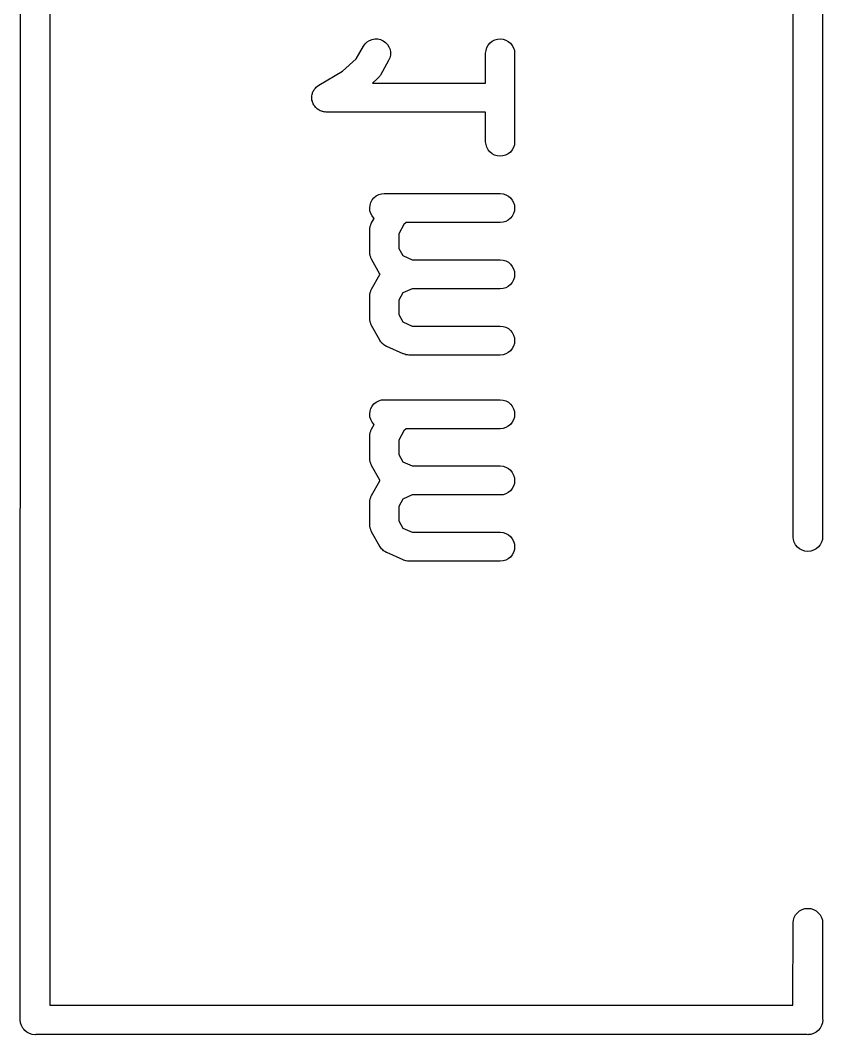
# Model space of a CAD drawing. Extents: x 69 to 230, y -100 to -50.
# Drawn here: x 204.42 to 208.58, y -80.08 to -74.83 of the extents above; entities that cross this region are included whole.
import ezdxf

# ---------------------------------------------------------------- set-up
doc = ezdxf.new("R2010")
doc.units = 0
doc.layers.add('BLACK', color=7, linetype='CONTINUOUS')

msp = doc.modelspace()

# ---------------------------------------------------------------- linework, layer by layer
at = {"layer": 'BLACK', "linetype": 'CONTINUOUS'}
for p, q in [((204.423, -79.9962), (204.424, -71.0038)), ((208.576, -71.0038), (208.576, -77.5038)), ((204.576, -71.0765), (204.576, -79.9235)), ((208.424, -77.5038), (208.423, -71.0765)), ((206.208, -74.9504), (206.219, -74.9405)), ((206.219, -74.9405), (206.231, -74.9327)), ((206.231, -74.9327), (206.245, -74.9276)), ((206.245, -74.9276), (206.259, -74.9252)), ((206.259, -74.9252), (206.274, -74.9256)), ((206.274, -74.9256), (206.288, -74.9289)), ((206.288, -74.9289), (206.302, -74.9349)), ((206.302, -74.9349), (206.313, -74.9434)), ((206.855, -74.9464), (206.866, -74.9372)), ((206.866, -74.9372), (206.879, -74.9305)), ((206.879, -74.9305), (206.893, -74.9263)), ((206.893, -74.9263), (206.908, -74.925)), ((206.908, -74.925), (206.922, -74.9265)), ((206.922, -74.9265), (206.936, -74.9309)), ((206.936, -74.9309), (206.949, -74.9378)), ((206.949, -74.9378), (206.96, -74.9472)), ((206.162, -75.0285), (206.199, -74.9632)), ((206.199, -74.9623), (206.208, -74.9504)), ((206.199, -74.9632), (206.199, -74.9623)), ((206.313, -74.9434), (206.324, -74.954)), ((206.324, -74.954), (206.331, -74.9664)), ((206.331, -74.9664), (206.337, -74.98)), ((206.337, -74.98), (206.339, -74.9945)), ((206.832, -74.999), (206.834, -74.9844)), ((206.834, -74.9844), (206.838, -74.9705)), ((206.838, -74.9705), (206.845, -74.9576)), ((206.845, -74.9576), (206.855, -74.9464)), ((206.96, -74.9472), (206.97, -74.9585)), ((206.97, -74.9585), (206.976, -74.9714)), ((206.976, -74.9714), (206.981, -74.9854)), ((206.981, -74.9854), (206.982, -75)), ((206.091, -75.0915), (206.162, -75.0285)), ((206.33, -75.0368), (206.287, -75.113)), ((206.336, -75.0234), (206.33, -75.0368)), ((206.339, -75.0091), (206.336, -75.0234)), ((206.339, -74.9945), (206.339, -75.0091)), ((206.832, -75), (206.832, -74.999)), ((206.832, -75.1536), (206.832, -75)), ((206.982, -75), (206.982, -75.4571)), ((205.969, -75.164), (206.091, -75.0915)), ((206.271, -75.1322), (206.247, -75.1536)), ((206.274, -75.1289), (206.271, -75.1322)), ((206.278, -75.1257), (206.274, -75.1289)), ((206.279, -75.1235), (206.278, -75.1257)), ((206.281, -75.1215), (206.279, -75.1235)), ((206.284, -75.1176), (206.281, -75.1215)), ((206.286, -75.1139), (206.284, -75.1176)), ((206.287, -75.113), (206.286, -75.1139)), ((205.936, -75.2047), (205.938, -75.1995)), ((205.938, -75.1995), (205.939, -75.1978)), ((205.939, -75.1978), (205.94, -75.196)), ((205.94, -75.196), (205.942, -75.1914)), ((205.942, -75.1914), (205.945, -75.1866)), ((205.945, -75.1866), (205.946, -75.1851)), ((205.946, -75.1851), (205.947, -75.1835)), ((205.947, -75.1835), (205.951, -75.1795)), ((205.951, -75.1795), (205.954, -75.1754)), ((205.954, -75.1754), (205.956, -75.1741)), ((205.956, -75.1741), (205.957, -75.1727)), ((205.957, -75.1727), (205.961, -75.1695)), ((205.961, -75.1695), (205.966, -75.1661)), ((205.966, -75.1661), (205.967, -75.1652)), ((205.967, -75.1652), (205.969, -75.164)), ((206.247, -75.1536), (206.832, -75.1536)), ((205.932, -75.2242), (205.933, -75.2189)), ((205.932, -75.2261), (205.932, -75.2242)), ((205.932, -75.228), (205.932, -75.2261)), ((205.933, -75.2334), (205.932, -75.228)), ((205.933, -75.2189), (205.934, -75.2135)), ((205.933, -75.2388), (205.933, -75.2334)), ((205.933, -75.2407), (205.933, -75.2388)), ((205.933, -75.2426), (205.933, -75.2407)), ((205.935, -75.2478), (205.933, -75.2426)), ((205.934, -75.2116), (205.935, -75.2097)), ((205.934, -75.2135), (205.934, -75.2116)), ((205.935, -75.2097), (205.936, -75.2047)), ((205.936, -75.2531), (205.935, -75.2478)), ((205.937, -75.2548), (205.936, -75.2531)), ((205.938, -75.2567), (205.937, -75.2548)), ((205.94, -75.2615), (205.938, -75.2567)), ((205.942, -75.2664), (205.94, -75.2615)), ((205.943, -75.2679), (205.942, -75.2664)), ((205.944, -75.2696), (205.943, -75.2679)), ((205.948, -75.2738), (205.944, -75.2696)), ((205.951, -75.2782), (205.948, -75.2738)), ((205.952, -75.2795), (205.951, -75.2782)), ((205.954, -75.281), (205.952, -75.2795)), ((205.958, -75.2845), (205.954, -75.281)), ((205.962, -75.2882), (205.958, -75.2845)), ((205.963, -75.2892), (205.962, -75.2882)), ((205.965, -75.2905), (205.963, -75.2892)), ((205.97, -75.2931), (205.965, -75.2905)), ((205.974, -75.2959), (205.97, -75.2931)), ((205.976, -75.2966), (205.974, -75.2959)), ((205.978, -75.2975), (205.976, -75.2966)), ((205.983, -75.2991), (205.978, -75.2975)), ((205.988, -75.301), (205.983, -75.2991)), ((205.99, -75.3013), (205.988, -75.301)), ((205.992, -75.3019), (205.99, -75.3013)), ((205.997, -75.3025), (205.992, -75.3019)), ((206.002, -75.3034), (205.997, -75.3025)), ((206.004, -75.3033), (206.002, -75.3034)), ((206.006, -75.3036), (206.004, -75.3033)), ((206.007, -75.3036), (206.006, -75.3036)), ((206.832, -75.3036), (206.007, -75.3036)), ((206.832, -75.4571), (206.832, -75.3036)), ((206.834, -75.4717), (206.832, -75.4571)), ((206.982, -75.4582), (206.981, -75.4727)), ((206.982, -75.4571), (206.982, -75.4582)), ((206.838, -75.4857), (206.834, -75.4717)), ((206.845, -75.4986), (206.838, -75.4857)), ((206.854, -75.51), (206.845, -75.4986)), ((206.865, -75.5193), (206.854, -75.51)), ((206.96, -75.5107), (206.948, -75.5199)), ((206.969, -75.4995), (206.96, -75.5107)), ((206.976, -75.4867), (206.969, -75.4995)), ((206.981, -75.4727), (206.976, -75.4867)), ((206.878, -75.5263), (206.865, -75.5193)), ((206.892, -75.5306), (206.878, -75.5263)), ((206.907, -75.5321), (206.892, -75.5306)), ((206.921, -75.5308), (206.907, -75.5321)), ((206.935, -75.5267), (206.921, -75.5308)), ((206.948, -75.5199), (206.935, -75.5267)), ((206.279, -75.7307), (206.293, -75.7264)), ((206.293, -75.7264), (206.307, -75.725)), ((206.307, -75.725), (206.907, -75.725)), ((206.907, -75.725), (206.908, -75.725)), ((206.908, -75.725), (206.923, -75.7266)), ((206.923, -75.7266), (206.937, -75.7311)), ((206.234, -75.7849), (206.238, -75.7709)), ((206.238, -75.7709), (206.245, -75.7581)), ((206.245, -75.7581), (206.254, -75.7468)), ((206.254, -75.7468), (206.266, -75.7375)), ((206.266, -75.7375), (206.279, -75.7307)), ((206.937, -75.7311), (206.95, -75.7381)), ((206.95, -75.7381), (206.961, -75.7475)), ((206.961, -75.7475), (206.97, -75.7589)), ((206.97, -75.7589), (206.977, -75.7719)), ((206.977, -75.7719), (206.981, -75.7859)), ((206.232, -75.7995), (206.234, -75.7849)), ((206.233, -75.8141), (206.232, -75.7995)), ((206.238, -75.8281), (206.233, -75.8141)), ((206.244, -75.8411), (206.238, -75.8281)), ((206.976, -75.8291), (206.969, -75.8419)), ((206.981, -75.8151), (206.976, -75.8291)), ((206.981, -75.7859), (206.982, -75.8005)), ((206.982, -75.8005), (206.981, -75.8151)), ((206.237, -75.8879), (206.238, -75.8847)), ((206.238, -75.8847), (206.24, -75.8812)), ((206.24, -75.8812), (206.242, -75.8775)), ((206.242, -75.8775), (206.255, -75.8538)), ((206.254, -75.8525), (206.244, -75.8411)), ((206.255, -75.8538), (206.254, -75.8525)), ((206.409, -75.8858), (206.382, -75.9339)), ((206.421, -75.875), (206.409, -75.8858)), ((206.907, -75.875), (206.421, -75.875)), ((206.922, -75.8736), (206.907, -75.875)), ((206.936, -75.8693), (206.922, -75.8736)), ((206.949, -75.8625), (206.936, -75.8693)), ((206.96, -75.8532), (206.949, -75.8625)), ((206.969, -75.8419), (206.96, -75.8532)), ((206.232, -75.9132), (206.233, -75.9092)), ((206.232, -75.9143), (206.232, -75.9132)), ((206.232, -76.0286), (206.232, -75.9143)), ((206.233, -75.902), (206.234, -75.8987)), ((206.233, -75.9052), (206.233, -75.902)), ((206.233, -75.9092), (206.233, -75.9052)), ((206.234, -75.8987), (206.235, -75.8948)), ((206.235, -75.8948), (206.236, -75.8909)), ((206.236, -75.8909), (206.237, -75.8879)), ((206.382, -75.9339), (206.382, -76.0089)), ((206.233, -76.0326), (206.232, -76.0286)), ((206.233, -76.0366), (206.233, -76.0326)), ((206.233, -76.0398), (206.233, -76.0366)), ((206.234, -76.0431), (206.233, -76.0398)), ((206.235, -76.047), (206.234, -76.0431)), ((206.382, -76.0089), (206.403, -76.0463)), ((206.236, -76.0509), (206.235, -76.047)), ((206.237, -76.054), (206.236, -76.0509)), ((206.238, -76.0572), (206.237, -76.054)), ((206.24, -76.0607), (206.238, -76.0572)), ((206.241, -76.0644), (206.24, -76.0607)), ((206.242, -76.0653), (206.241, -76.0644)), ((206.285, -76.1415), (206.242, -76.0653)), ((206.403, -76.0463), (206.452, -76.0679)), ((206.452, -76.0679), (206.907, -76.0679)), ((206.907, -76.0679), (206.908, -76.0679)), ((206.908, -76.0679), (206.923, -76.0695)), ((206.923, -76.0695), (206.937, -76.0739)), ((206.937, -76.0739), (206.95, -76.081)), ((206.95, -76.081), (206.961, -76.0904)), ((206.961, -76.0904), (206.97, -76.1018)), ((206.242, -76.2204), (206.285, -76.1442)), ((206.285, -76.1428), (206.285, -76.1415)), ((206.285, -76.1433), (206.286, -76.1428)), ((206.286, -76.1428), (206.285, -76.1428)), ((206.285, -76.1442), (206.285, -76.1433)), ((206.97, -76.1018), (206.977, -76.1148)), ((206.977, -76.1148), (206.981, -76.1288)), ((206.981, -76.1288), (206.982, -76.1434)), ((206.982, -76.1434), (206.981, -76.1579)), ((206.96, -76.1961), (206.949, -76.2053)), ((206.969, -76.1848), (206.96, -76.1961)), ((206.976, -76.1719), (206.969, -76.1848)), ((206.981, -76.1579), (206.976, -76.1719)), ((206.232, -76.2561), (206.233, -76.2521)), ((206.233, -76.2448), (206.234, -76.2415)), ((206.233, -76.2481), (206.233, -76.2448)), ((206.233, -76.2521), (206.233, -76.2481)), ((206.234, -76.2415), (206.235, -76.2377)), ((206.235, -76.2377), (206.236, -76.2338)), ((206.236, -76.2338), (206.237, -76.2307)), ((206.237, -76.2307), (206.238, -76.2276)), ((206.238, -76.2276), (206.24, -76.2241)), ((206.24, -76.2241), (206.242, -76.2204)), ((206.403, -76.2394), (206.382, -76.2768)), ((206.452, -76.2179), (206.403, -76.2394)), ((206.907, -76.2179), (206.452, -76.2179)), ((206.922, -76.2164), (206.907, -76.2179)), ((206.936, -76.2122), (206.922, -76.2164)), ((206.949, -76.2053), (206.936, -76.2122)), ((206.232, -76.2571), (206.232, -76.2561)), ((206.232, -76.3714), (206.232, -76.2571)), ((206.382, -76.2768), (206.382, -76.3518)), ((206.382, -76.3518), (206.403, -76.3892)), ((206.233, -76.3754), (206.232, -76.3714)), ((206.233, -76.3795), (206.233, -76.3754)), ((206.233, -76.3827), (206.233, -76.3795)), ((206.234, -76.386), (206.233, -76.3827)), ((206.235, -76.3899), (206.234, -76.386)), ((206.236, -76.3938), (206.235, -76.3899)), ((206.237, -76.3968), (206.236, -76.3938)), ((206.238, -76.4), (206.237, -76.3968)), ((206.24, -76.4036), (206.238, -76.4)), ((206.241, -76.4073), (206.24, -76.4036)), ((206.242, -76.4082), (206.241, -76.4073)), ((206.285, -76.4844), (206.242, -76.4082)), ((206.403, -76.3892), (206.452, -76.4107)), ((206.452, -76.4107), (206.907, -76.4107)), ((206.907, -76.4107), (206.908, -76.4107)), ((206.908, -76.4107), (206.923, -76.4124)), ((206.923, -76.4124), (206.937, -76.4168)), ((206.937, -76.4168), (206.95, -76.4238)), ((206.95, -76.4238), (206.961, -76.4332)), ((206.961, -76.4332), (206.97, -76.4446)), ((206.97, -76.4446), (206.977, -76.4576)), ((206.977, -76.4576), (206.981, -76.4717)), ((206.285, -76.4856), (206.285, -76.4844)), ((206.286, -76.487), (206.285, -76.4856)), ((206.29, -76.4916), (206.286, -76.487)), ((206.293, -76.4964), (206.29, -76.4916)), ((206.294, -76.4974), (206.293, -76.4964)), ((206.295, -76.4986), (206.294, -76.4974)), ((206.299, -76.5025), (206.295, -76.4986)), ((206.304, -76.5065), (206.299, -76.5025)), ((206.305, -76.5073), (206.304, -76.5065)), ((206.306, -76.5083), (206.305, -76.5073)), ((206.311, -76.5113), (206.306, -76.5083)), ((206.316, -76.5144), (206.311, -76.5113)), ((206.317, -76.515), (206.316, -76.5144)), ((206.319, -76.5157), (206.317, -76.515)), ((206.976, -76.5148), (206.969, -76.5277)), ((206.981, -76.5008), (206.976, -76.5148)), ((206.981, -76.4717), (206.982, -76.4862)), ((206.982, -76.4862), (206.981, -76.5008)), ((206.32, -76.5162), (206.319, -76.5157)), ((206.405, -76.5542), (206.32, -76.5162)), ((206.406, -76.5544), (206.405, -76.5542)), ((206.406, -76.5546), (206.406, -76.5544)), ((206.413, -76.5567), (206.406, -76.5546)), ((206.419, -76.5589), (206.413, -76.5567)), ((206.42, -76.5589), (206.419, -76.5589)), ((206.42, -76.5591), (206.42, -76.5589)), ((206.427, -76.5598), (206.42, -76.5591)), ((206.434, -76.5607), (206.427, -76.5598)), ((206.435, -76.5607), (206.434, -76.5607)), ((206.434, -76.5607), (206.434, -76.5607)), ((206.436, -76.5607), (206.435, -76.5607)), ((206.907, -76.5607), (206.436, -76.5607)), ((206.922, -76.5593), (206.907, -76.5607)), ((206.936, -76.5551), (206.922, -76.5593)), ((206.949, -76.5482), (206.936, -76.5551)), ((206.96, -76.5389), (206.949, -76.5482)), ((206.969, -76.5277), (206.96, -76.5389)), ((206.238, -76.8376), (206.245, -76.8247)), ((206.245, -76.8247), (206.254, -76.8134)), ((206.254, -76.8134), (206.266, -76.8042)), ((206.266, -76.8042), (206.279, -76.7973)), ((206.279, -76.7973), (206.293, -76.7931)), ((206.293, -76.7931), (206.307, -76.7917)), ((206.307, -76.7917), (206.907, -76.7917)), ((206.907, -76.7917), (206.908, -76.7917)), ((206.908, -76.7917), (206.923, -76.7933)), ((206.923, -76.7933), (206.937, -76.7977)), ((206.937, -76.7977), (206.95, -76.8048)), ((206.95, -76.8048), (206.961, -76.8142)), ((206.961, -76.8142), (206.97, -76.8256)), ((206.97, -76.8256), (206.977, -76.8386)), ((206.232, -76.8661), (206.234, -76.8516)), ((206.233, -76.8807), (206.232, -76.8661)), ((206.238, -76.8948), (206.233, -76.8807)), ((206.234, -76.8516), (206.238, -76.8376)), ((206.981, -76.8817), (206.976, -76.8957)), ((206.977, -76.8386), (206.981, -76.8526)), ((206.981, -76.8526), (206.982, -76.8672)), ((206.982, -76.8672), (206.981, -76.8817)), ((206.244, -76.9077), (206.238, -76.8948)), ((206.242, -76.9442), (206.255, -76.9205)), ((206.254, -76.9191), (206.244, -76.9077)), ((206.255, -76.9205), (206.254, -76.9191)), ((206.949, -76.9291), (206.936, -76.936)), ((206.96, -76.9199), (206.949, -76.9291)), ((206.969, -76.9086), (206.96, -76.9199)), ((206.976, -76.8957), (206.969, -76.9086)), ((206.232, -76.9799), (206.233, -76.9759)), ((206.232, -76.981), (206.232, -76.9799)), ((206.232, -77.0952), (206.232, -76.981)), ((206.233, -76.9686), (206.234, -76.9654)), ((206.233, -76.9719), (206.233, -76.9686)), ((206.233, -76.9759), (206.233, -76.9719)), ((206.234, -76.9654), (206.235, -76.9615)), ((206.235, -76.9615), (206.236, -76.9576)), ((206.236, -76.9576), (206.237, -76.9545)), ((206.237, -76.9545), (206.238, -76.9514)), ((206.238, -76.9514), (206.24, -76.9479)), ((206.24, -76.9479), (206.242, -76.9442)), ((206.409, -76.9525), (206.382, -77.0006)), ((206.421, -76.9417), (206.409, -76.9525)), ((206.907, -76.9417), (206.421, -76.9417)), ((206.922, -76.9402), (206.907, -76.9417)), ((206.936, -76.936), (206.922, -76.9402)), ((206.382, -77.0006), (206.382, -77.0756)), ((206.382, -77.0756), (206.403, -77.113)), ((206.233, -77.0993), (206.232, -77.0952)), ((206.233, -77.1033), (206.233, -77.0993)), ((206.233, -77.1065), (206.233, -77.1033)), ((206.234, -77.1098), (206.233, -77.1065)), ((206.235, -77.1137), (206.234, -77.1098)), ((206.236, -77.1176), (206.235, -77.1137)), ((206.237, -77.1207), (206.236, -77.1176)), ((206.238, -77.1238), (206.237, -77.1207)), ((206.24, -77.1274), (206.238, -77.1238)), ((206.241, -77.1311), (206.24, -77.1274)), ((206.242, -77.132), (206.241, -77.1311)), ((206.285, -77.2082), (206.242, -77.132)), ((206.403, -77.113), (206.452, -77.1345)), ((206.452, -77.1345), (206.907, -77.1345)), ((206.907, -77.1345), (206.908, -77.1345)), ((206.908, -77.1345), (206.923, -77.1362)), ((206.923, -77.1362), (206.937, -77.1406)), ((206.937, -77.1406), (206.95, -77.1476)), ((206.95, -77.1476), (206.961, -77.157)), ((206.961, -77.157), (206.97, -77.1685)), ((206.97, -77.1685), (206.977, -77.1814)), ((206.977, -77.1814), (206.981, -77.1955)), ((206.981, -77.1955), (206.982, -77.21)), ((206.242, -77.287), (206.285, -77.2108)), ((206.285, -77.2094), (206.285, -77.2082)), ((206.286, -77.2095), (206.285, -77.2094)), ((206.285, -77.2099), (206.286, -77.2095)), ((206.285, -77.2108), (206.285, -77.2099)), ((206.976, -77.2386), (206.969, -77.2515)), ((206.981, -77.2246), (206.976, -77.2386)), ((206.982, -77.21), (206.981, -77.2246)), ((206.235, -77.3044), (206.236, -77.3004)), ((206.236, -77.3004), (206.237, -77.2974)), ((206.237, -77.2974), (206.238, -77.2943)), ((206.238, -77.2943), (206.24, -77.2907)), ((206.24, -77.2907), (206.242, -77.287)), ((206.452, -77.2845), (206.403, -77.3061)), ((206.907, -77.2845), (206.452, -77.2845)), ((206.922, -77.2831), (206.907, -77.2845)), ((206.936, -77.2789), (206.922, -77.2831)), ((206.949, -77.272), (206.936, -77.2789)), ((206.96, -77.2627), (206.949, -77.272)), ((206.969, -77.2515), (206.96, -77.2627)), ((206.232, -77.3228), (206.233, -77.3187)), ((206.232, -77.3238), (206.232, -77.3228)), ((206.232, -77.4381), (206.232, -77.3238)), ((206.233, -77.3115), (206.234, -77.3082)), ((206.233, -77.3147), (206.233, -77.3115)), ((206.233, -77.3187), (206.233, -77.3147)), ((206.234, -77.3082), (206.235, -77.3044)), ((206.403, -77.3061), (206.382, -77.3435)), ((206.382, -77.3435), (206.382, -77.4184)), ((206.233, -77.4421), (206.232, -77.4381)), ((206.233, -77.4461), (206.233, -77.4421)), ((206.233, -77.4494), (206.233, -77.4461)), ((206.234, -77.4527), (206.233, -77.4494)), ((206.235, -77.4565), (206.234, -77.4527)), ((206.236, -77.4605), (206.235, -77.4565)), ((206.382, -77.4184), (206.403, -77.4558)), ((206.403, -77.4558), (206.452, -77.4774)), ((206.237, -77.4635), (206.236, -77.4605)), ((206.238, -77.4667), (206.237, -77.4635)), ((206.24, -77.4702), (206.238, -77.4667)), ((206.241, -77.4739), (206.24, -77.4702)), ((206.242, -77.4749), (206.241, -77.4739)), ((206.285, -77.5511), (206.242, -77.4749)), ((206.452, -77.4774), (206.907, -77.4774)), ((206.907, -77.4774), (206.908, -77.4774)), ((206.908, -77.4774), (206.923, -77.479)), ((206.923, -77.479), (206.937, -77.4834)), ((206.937, -77.4834), (206.95, -77.4905)), ((206.95, -77.4905), (206.961, -77.4999)), ((206.961, -77.4999), (206.97, -77.5113)), ((206.97, -77.5113), (206.977, -77.5243)), ((208.425, -77.515), (208.424, -77.5038)), ((208.576, -77.5038), (208.575, -77.515)), ((206.285, -77.5523), (206.285, -77.5511)), ((206.286, -77.5536), (206.285, -77.5523)), ((206.29, -77.5583), (206.286, -77.5536)), ((206.293, -77.5631), (206.29, -77.5583)), ((206.294, -77.5641), (206.293, -77.5631)), ((206.295, -77.5653), (206.294, -77.5641)), ((206.977, -77.5243), (206.981, -77.5383)), ((206.981, -77.5383), (206.982, -77.5529)), ((206.982, -77.5529), (206.981, -77.5675)), ((208.429, -77.5294), (208.425, -77.515)), ((208.436, -77.5427), (208.429, -77.5294)), ((208.446, -77.5544), (208.436, -77.5427)), ((208.457, -77.5639), (208.446, -77.5544)), ((208.471, -77.571), (208.457, -77.5639)), ((208.543, -77.5639), (208.529, -77.571)), ((208.554, -77.5544), (208.543, -77.5639)), ((208.564, -77.5427), (208.554, -77.5544)), ((208.571, -77.5294), (208.564, -77.5427)), ((208.575, -77.515), (208.571, -77.5294)), ((206.299, -77.5691), (206.295, -77.5653)), ((206.304, -77.5732), (206.299, -77.5691)), ((206.305, -77.574), (206.304, -77.5732)), ((206.306, -77.575), (206.305, -77.574)), ((206.311, -77.5779), (206.306, -77.575)), ((206.316, -77.5811), (206.311, -77.5779)), ((206.317, -77.5816), (206.316, -77.5811)), ((206.319, -77.5824), (206.317, -77.5816)), ((206.32, -77.5828), (206.319, -77.5824)), ((206.405, -77.6209), (206.32, -77.5828)), ((206.949, -77.6148), (206.936, -77.6217)), ((206.96, -77.6056), (206.949, -77.6148)), ((206.969, -77.5943), (206.96, -77.6056)), ((206.976, -77.5814), (206.969, -77.5943)), ((206.981, -77.5675), (206.976, -77.5814)), ((208.485, -77.5754), (208.471, -77.571)), ((208.5, -77.5769), (208.485, -77.5754)), ((208.515, -77.5754), (208.5, -77.5769)), ((208.529, -77.571), (208.515, -77.5754)), ((206.406, -77.6211), (206.405, -77.6209)), ((206.406, -77.6213), (206.406, -77.6211)), ((206.413, -77.6234), (206.406, -77.6213)), ((206.419, -77.6255), (206.413, -77.6234)), ((206.42, -77.6256), (206.419, -77.6255)), ((206.42, -77.6257), (206.42, -77.6256)), ((206.427, -77.6265), (206.42, -77.6257)), ((206.434, -77.6274), (206.427, -77.6265)), ((206.435, -77.6274), (206.434, -77.6273)), ((206.434, -77.6273), (206.434, -77.6274)), ((206.436, -77.6274), (206.435, -77.6274)), ((206.907, -77.6274), (206.436, -77.6274)), ((206.922, -77.626), (206.907, -77.6274)), ((206.936, -77.6217), (206.922, -77.626)), ((208.436, -79.4573), (208.446, -79.4456)), ((208.446, -79.4456), (208.457, -79.4361)), ((208.457, -79.4361), (208.471, -79.429)), ((208.471, -79.429), (208.485, -79.4246)), ((208.485, -79.4246), (208.5, -79.4231)), ((208.5, -79.4231), (208.515, -79.4246)), ((208.515, -79.4246), (208.529, -79.429)), ((208.529, -79.429), (208.543, -79.4361)), ((208.543, -79.4361), (208.554, -79.4456)), ((208.554, -79.4456), (208.564, -79.4573)), ((208.423, -79.9235), (208.424, -79.4962)), ((208.424, -79.4962), (208.425, -79.485)), ((208.425, -79.485), (208.429, -79.4706)), ((208.429, -79.4706), (208.436, -79.4573)), ((208.564, -79.4573), (208.571, -79.4706)), ((208.571, -79.4706), (208.575, -79.485)), ((208.575, -79.485), (208.576, -79.4962)), ((208.576, -79.4962), (208.576, -79.9962)), ((204.576, -79.9235), (208.423, -79.9235)), ((204.423, -80), (204.423, -79.9962)), ((204.425, -80.015), (204.423, -80)), ((204.429, -80.0294), (204.425, -80.015)), ((204.436, -80.0427), (204.429, -80.0294)), ((208.571, -80.0294), (208.564, -80.0427)), ((208.575, -80.015), (208.571, -80.0294)), ((208.577, -80), (208.575, -80.015)), ((208.576, -79.9962), (208.577, -80)), ((204.441, -80.0489), (204.436, -80.0427)), ((204.446, -80.0544), (204.441, -80.0489)), ((204.457, -80.0639), (204.446, -80.0544)), ((204.471, -80.071), (204.457, -80.0639)), ((204.485, -80.0754), (204.471, -80.071)), ((204.5, -80.0769), (204.485, -80.0754)), ((204.504, -80.0765), (204.5, -80.0769)), ((208.496, -80.0765), (204.504, -80.0765)), ((208.5, -80.0769), (208.496, -80.0765)), ((208.504, -80.0765), (208.5, -80.0769)), ((208.515, -80.0754), (208.504, -80.0765)), ((208.529, -80.071), (208.515, -80.0754)), ((208.543, -80.0639), (208.529, -80.071)), ((208.554, -80.0544), (208.543, -80.0639)), ((208.564, -80.0427), (208.554, -80.0544))]:
    msp.add_line(p, q, dxfattribs=at)

doc.saveas('drawing.dxf')
